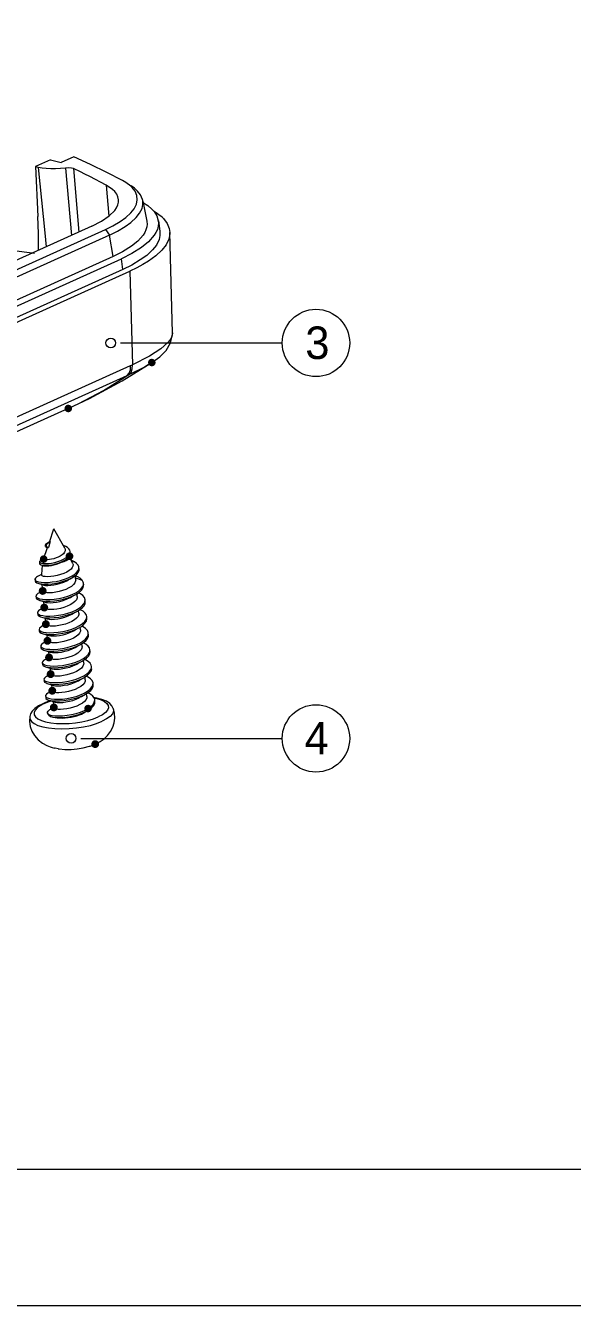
# Model space of a CAD drawing. Header units: millimetres. Extents: x 0 to 260, y 22 to 203.
# Drawn here: x 162.05 to 180.07, y 22.29 to 64.46 of the extents above; entities that cross this region are included whole.
import ezdxf

# ---------------------------------------------------------------- set-up
doc = ezdxf.new("R2010")
doc.units = ezdxf.units.MM

msp = doc.modelspace()

# ---------------------------------------------------------------- hatches: boundary and pattern name
h = msp.add_hatch(color=7)
edge = h.paths.add_edge_path()
edge.add_arc((166.212238, 53.35711), 0.125437, 0, 360)
h = msp.add_hatch(color=7)
edge = h.paths.add_edge_path()
edge.add_arc((163.459442, 51.843164), 0.125514, 0, 360)
h = msp.add_hatch(color=7)
edge = h.paths.add_edge_path()
edge.add_arc((162.648124, 46.880039), 0.126205, 0, 360)
h = msp.add_hatch(color=7)
edge = h.paths.add_edge_path()
edge.add_arc((163.500047, 46.97416), 0.128752, 0, 360)
h = msp.add_hatch(color=7)
edge = h.paths.add_edge_path()
edge.add_arc((162.616268, 45.831901), 0.130704, 0, 360)
h = msp.add_hatch(color=7)
edge = h.paths.add_edge_path()
edge.add_arc((162.668973, 45.283614), 0.130786, 0, 360)
h = msp.add_hatch(color=7)
edge = h.paths.add_edge_path()
edge.add_arc((162.721678, 44.73515), 0.130786, 0, 360)
h = msp.add_hatch(color=7)
edge = h.paths.add_edge_path()
edge.add_arc((162.774383, 44.186863), 0.130704, 0, 360)
h = msp.add_hatch(color=7)
edge = h.paths.add_edge_path()
edge.add_arc((162.826912, 43.638399), 0.130796, 0, 360)
h = msp.add_hatch(color=7)
edge = h.paths.add_edge_path()
edge.add_arc((162.879617, 43.089971), 0.130796, 0, 360)
h = msp.add_hatch(color=7)
edge = h.paths.add_edge_path()
edge.add_arc((162.932357, 42.541507), 0.130796, 0, 360)
h = msp.add_hatch(color=7)
edge = h.paths.add_edge_path()
edge.add_arc((162.984886, 41.99322), 0.130786, 0, 360)
h = msp.add_hatch(color=7)
edge = h.paths.add_edge_path()
edge.add_arc((164.111446, 41.955755), 0.125383, 0, 360)
h = msp.add_hatch(color=7)
edge = h.paths.add_edge_path()
edge.add_arc((164.346537, 40.782946), 0.12976, 0, 360)

# ---------------------------------------------------------------- linework, layer by layer
at = {"color": 7, "lineweight": 0}
for points in [[(0.128058, 22.287794), (259.869517, 22.287794), (259.869517, 202.784781), (0.128058, 202.784781)], [(4.604456, 198.308031), (255.392767, 198.308031), (255.392767, 26.763839), (4.604456, 26.763839)]]:
    msp.add_lwpolyline(points, close=True, dxfattribs=at)
for points in [[(162.873443, 60.035264), (162.379201, 59.811955)], [(162.873443, 60.035264), (163.220929, 59.949539)], [(163.641334, 60.139298), (163.221176, 59.949503)], [(165.244709, 59.357966), (164.732123, 59.625018), (164.197312, 59.885368), (163.641334, 60.139368)], [(152.405856, 59.651477), (154.018536, 59.042097), (155.648942, 58.482724), (157.109486, 58.034343), (158.585112, 57.638879), (159.913717, 57.338533), (161.254228, 57.098777), (162.343606, 56.958018)], [(162.471735, 59.788954), (162.378954, 59.811885)], [(162.37906, 59.812026), (162.459846, 58.174079)], [(162.471735, 59.788954), (162.689046, 57.633129), (162.735613, 57.170285)], [(163.366768, 59.766906), (163.205548, 59.748914), (163.043976, 59.739742), (162.886637, 59.739036), (162.736354, 59.74715), (162.596654, 59.764083), (162.47177, 59.788778)], [(163.632056, 59.747256), (163.562206, 59.767364), (163.469073, 59.774067), (163.366767, 59.767011)], [(163.366768, 59.766906), (163.564323, 57.544406)], [(163.632056, 59.747256), (163.811973, 57.656342)], [(163.864925, 59.636343), (163.632092, 59.747115)], [(164.001697, 59.569844), (163.864819, 59.636166)], [(164.169478, 59.486447), (164.001556, 59.569703)], [(164.709687, 59.206024), (164.169584, 59.486482)], [(164.681429, 57.737057), (164.932519, 57.860353), (165.173554, 58.002699), (165.354926, 58.134329), (165.519629, 58.287391), (165.627888, 58.42321), (165.704132, 58.57808), (165.731516, 58.719235), (165.718949, 58.861713), (165.658403, 59.003177), (165.563726, 59.125591)], [(164.709687, 59.206024), (164.791531, 58.17556)], [(165.117921, 58.722683), (165.09724, 58.820711), (165.059007, 58.903658), (164.997183, 58.989207), (164.922129, 59.063114), (164.709757, 59.205989)], [(165.357351, 59.29182), (165.244815, 59.357789)], [(165.517901, 59.170535), (165.357739, 59.292243)], [(165.563726, 59.125414), (165.517865, 59.17057)], [(165.906168, 58.732349), (165.843241, 58.879811), (165.743537, 59.008222), (165.640614, 59.102678), (165.527637, 59.182847)], [(164.237705, 57.848994), (164.556969, 58.013741), (164.810616, 58.189072), (164.991239, 58.370399), (165.050593, 58.457491), (165.094602, 58.552786), (165.114711, 58.636747), (165.117886, 58.722824)], [(164.821623, 57.557211), (165.08409, 57.685843), (165.335973, 57.834847), (165.525635, 57.972299), (165.69757, 58.132239), (165.810856, 58.27432), (165.89054, 58.435981), (165.918056, 58.568096), (165.912765, 58.702328)], [(165.912694, 58.702363), (165.905991, 58.732349)], [(165.918903, 58.671707), (166.044845, 58.010954)], [(165.936824, 58.621401), (166.083315, 58.526945), (166.215519, 58.413967)], [(166.215519, 58.414003), (166.287132, 58.332511)], [(166.287168, 58.33237), (166.374745, 58.189804), (166.425809, 58.031098)], [(166.288896, 58.341331), (166.350985, 58.302525), (166.483983, 58.205158), (166.513263, 58.180817)], [(164.237705, 57.848994), (134.704914, 44.502352)], [(162.475192, 57.051116), (162.478059, 57.60877), (162.460023, 58.174361)], [(166.04361, 58.010249), (166.053841, 57.922407), (166.045247, 57.825829), (166.018695, 57.731334), (165.977789, 57.640477), (165.926135, 57.554812), (165.751907, 57.353861), (165.545135, 57.188629), (165.248713, 57.003156), (164.935888, 56.846788)], [(166.425668, 58.030921), (166.433077, 57.954721), (166.4237, 57.849131), (166.39458, 57.745789), (166.349783, 57.646548), (166.293377, 57.55326), (166.103097, 57.333303), (165.877099, 57.152505), (165.552808, 56.949834), (165.211054, 56.778913)], [(166.427044, 58.031592), (166.479961, 57.684811)], [(166.555208, 58.14254), (166.513228, 58.18064)], [(166.555208, 58.14254), (166.594367, 58.103735), (166.717839, 57.942868), (166.788394, 57.773888), (166.806386, 57.644418)], [(135.155234, 44.393485), (164.681323, 57.736952)], [(164.821623, 57.557211), (135.295181, 44.213745)], [(164.681429, 57.737057), (164.821482, 57.557141)], [(164.936029, 56.846823), (164.821729, 57.557317)], [(166.479079, 57.68467), (166.481196, 57.544838), (166.451562, 57.407387), (166.362486, 57.226897), (166.236368, 57.068367), (166.044324, 56.889818), (165.832437, 56.736403), (165.551538, 56.570289), (165.258468, 56.426664)], [(166.806351, 57.644383), (166.805998, 57.598874), (166.770015, 57.420016), (166.680762, 57.239041), (166.539298, 57.057713), (166.347387, 56.878149), (166.107498, 56.702466), (165.921584, 56.588519), (165.716268, 56.477747), (165.492959, 56.370855)], [(166.895251, 54.331905), (166.806351, 57.644489)], [(164.936029, 56.846823), (135.409587, 43.503356)], [(135.684401, 43.435411), (165.210843, 56.778878)], [(165.258468, 56.426523), (165.210843, 56.778948)], [(165.258468, 56.426523), (135.732379, 43.083057)], [(135.960344, 43.024425), (165.493136, 56.370714)], [(165.4931, 56.370714), (165.576356, 53.286731)], [(166.895251, 54.331905), (166.887093, 54.256543), (166.862795, 54.186561), (166.81032, 54.095941), (166.743556, 54.015111), (166.512134, 53.810852), (166.132193, 53.567436), (165.576567, 53.286625)], [(166.211744, 53.356616), (166.473505, 53.550644), (166.681644, 53.759488), (166.83228, 54.005021), (166.895074, 54.292888), (166.895074, 54.332752)], [(136.279714, 40.046487), (165.515114, 53.258367)], [(165.235396, 52.753366), (166.212943, 53.357674)], [(165.393511, 52.920794), (165.464419, 53.003697), (165.506047, 53.119761), (165.515219, 53.258402)], [(166.211744, 53.356616), (165.967974, 53.208802), (165.457152, 52.949863)], [(165.457258, 52.949722), (165.527814, 53.032625), (165.568736, 53.147983), (165.576497, 53.286625)], [(165.515149, 53.258402), (165.576532, 53.286625)], [(165.393511, 52.920794), (136.158111, 39.708914)], [(163.459089, 51.843164), (164.162881, 52.177244), (165.235326, 52.753331)], [(163.806011, 52.005794), (164.615901, 52.435566), (165.393511, 52.9209)], [(165.393511, 52.920794), (165.457364, 52.949722)], [(163.460148, 51.843517), (163.80587, 52.005794)], [(163.456338, 51.841788), (135.331835, 39.13191)], [(162.836931, 47.442402), (162.985097, 47.882669)], [(163.346095, 47.245693), (162.985203, 47.88281)], [(162.648477, 46.881909), (162.776182, 47.262203)], [(162.696349, 47.352832), (162.70164, 47.29674)], [(162.698077, 47.349375), (162.708308, 47.346553), (162.732649, 47.345141)], [(162.840705, 47.444836), (162.79308, 47.414145), (162.744397, 47.384159), (162.702064, 47.359464)], [(162.705662, 47.291872), (162.737765, 47.28905)], [(162.706015, 47.292542), (162.746231, 47.275609), (162.77657, 47.261851)], [(162.732544, 47.345247), (162.737835, 47.289156)], [(162.862401, 47.456549), (162.732579, 47.345424)], [(162.737694, 47.28912), (162.807544, 47.265484)], [(162.776288, 47.261886), (162.807685, 47.265414)], [(162.862401, 47.456549), (162.807721, 47.265343)], [(162.862401, 47.456549), (162.844762, 47.447729)], [(163.346095, 47.245693), (163.362675, 47.198068), (163.359853, 47.151854), (163.339745, 47.104935), (163.303056, 47.058368)], [(163.518356, 47.130617), (163.507773, 47.171892), (163.478845, 47.217048), (163.434395, 47.257617), (163.376187, 47.293601), (163.306689, 47.323587)], [(162.508248, 46.785424), (162.534353, 46.755791), (162.579509, 46.741327), (162.643361, 46.733213), (162.722384, 46.731449), (162.813753, 46.737094), (162.912884, 46.750499), (163.015542, 46.772019), (163.117847, 46.800241), (163.214509, 46.835519), (163.303056, 46.876441), (163.379256, 46.921949), (163.440639, 46.970632), (163.485442, 47.021432), (163.511547, 47.072585)], [(162.551322, 46.834707), (162.531919, 46.822713), (162.509694, 46.798018), (162.508283, 46.785318)], [(162.651228, 46.890164), (162.598312, 46.860883), (162.551392, 46.835131)], [(162.556155, 46.693455), (162.585083, 46.685694), (162.648935, 46.676874), (162.727958, 46.675111), (162.819327, 46.681108), (162.918105, 46.694513), (163.020763, 46.71568), (163.122716, 46.744608), (163.220082, 46.779533), (163.308277, 46.820102), (163.34673, 46.841974)], [(163.303021, 47.058298), (163.255748, 47.017728), (163.19754, 46.979981), (163.130865, 46.946114), (163.058546, 46.917187), (162.983404, 46.892845), (162.908968, 46.874501), (162.839118, 46.862506), (162.776323, 46.856156), (162.722701, 46.855098), (162.682484, 46.859331), (162.657084, 46.867092), (162.647912, 46.878028)], [(163.237933, 46.779215), (163.320483, 46.80144), (163.391744, 46.828604)], [(163.237933, 46.779215), (163.298611, 46.812729)], [(163.298576, 46.812659), (163.318684, 46.824653), (163.346906, 46.841939)], [(163.3468, 46.841939), (163.384547, 46.865575), (163.445931, 46.914611), (163.490381, 46.965411)], [(163.506291, 46.962519), (163.508761, 46.929005), (163.489711, 46.894432), (163.449847, 46.860213), (163.391638, 46.828463)], [(163.495602, 46.973173), (163.516769, 47.016564), (163.524177, 47.067364)], [(163.612054, 46.727886), (163.502693, 46.969539)], [(163.5125, 47.076184), (163.51885, 47.123456)], [(163.523507, 47.074808), (163.518215, 47.130547)], [(163.66684, 46.787858), (163.573001, 46.831603)], [(163.575894, 46.816433), (163.666911, 46.787858)], [(162.38287, 46.178752), (162.416737, 46.157233), (162.481295, 46.134655), (162.568784, 46.119486), (162.675323, 46.112783), (162.796326, 46.114547), (162.927912, 46.126188), (163.065143, 46.147002), (163.202726, 46.177341), (163.335723, 46.216147), (163.459548, 46.263066), (163.569615, 46.316336), (163.662395, 46.374544), (163.683209, 46.390419)], [(162.507224, 46.785424), (162.512869, 46.729332)], [(162.513433, 46.729262), (162.539892, 46.699981), (162.556119, 46.693279)], [(162.556155, 46.693102), (162.597783, 46.678638)], [(162.596795, 46.678638), (162.574922, 46.377719)], [(163.491827, 46.500168), (163.411041, 46.450426), (163.315438, 46.405976), (163.208899, 46.368229), (163.09848, 46.338243), (162.987708, 46.316371), (162.881874, 46.302965), (162.785213, 46.298732), (162.703722, 46.301907), (162.639869, 46.312137), (162.59683, 46.328365), (162.577074, 46.348826)], [(162.597818, 46.678638), (162.623571, 46.669466)], [(162.623676, 46.669325), (162.64449, 46.663681), (162.69141, 46.658036), (162.75244, 46.657331), (162.824407, 46.662269), (162.904135, 46.673911), (162.989154, 46.691197), (163.075585, 46.715186), (163.159546, 46.744467), (163.237863, 46.779392)], [(163.612054, 46.727886), (163.618404, 46.700722), (163.614523, 46.650275), (163.591593, 46.599828), (163.550318, 46.549028), (163.491757, 46.499992)], [(163.582421, 46.264195), (163.66744, 46.31817), (163.739759, 46.380259), (163.789148, 46.444112), (163.813843, 46.507612), (163.815959, 46.553473)], [(163.810844, 46.609741), (163.808375, 46.625969), (163.78368, 46.685235), (163.736055, 46.73921), (163.666911, 46.787894)], [(163.683033, 46.390278), (163.734538, 46.436492), (163.783574, 46.500344), (163.807211, 46.557494)], [(163.807069, 46.557353), (163.81095, 46.609564)], [(163.816348, 46.553579), (163.810703, 46.60967)], [(162.441079, 46.303459), (162.417795, 46.289701), (162.37652, 46.253365), (162.362762, 46.21844)], [(162.362868, 46.214242), (162.368512, 46.15815)], [(162.363221, 46.214242), (162.376273, 46.185667)], [(162.368371, 46.158079), (162.381777, 46.129504), (162.421641, 46.101282), (162.457271, 46.087171)], [(162.413844, 45.623409), (162.447005, 45.601537), (162.515091, 45.576137), (162.608578, 45.558851), (162.72323, 45.550737), (162.855169, 45.552501), (162.99875, 45.564496), (163.149739, 45.586721), (163.301433, 45.619882), (163.448541, 45.662568), (163.585066, 45.714426), (163.706775, 45.773693), (163.808728, 45.838604), (163.887044, 45.908101), (163.938197, 45.979715), (163.958658, 46.034043)], [(162.575769, 46.37786), (162.441008, 46.303424)], [(162.457271, 46.087101), (162.486904, 46.078987), (162.574393, 46.063464), (162.680579, 46.056409), (162.801935, 46.058526), (162.933521, 46.070167), (163.070399, 46.091334), (163.207982, 46.121673), (163.340979, 46.160478), (163.464804, 46.207045), (163.574871, 46.259962)], [(162.457271, 46.087101), (162.528532, 46.063817), (162.602968, 46.03877)], [(162.575099, 46.37786), (162.575804, 46.355282)], [(162.603004, 46.038876), (162.637576, 46.027234)], [(162.625722, 45.815638), (162.604203, 46.038594)], [(163.704729, 46.195968), (163.703317, 46.158573), (163.681445, 46.098248), (163.635937, 46.038629), (163.568909, 45.981479), (163.48389, 45.928562), (163.384759, 45.88129), (163.275398, 45.841073), (163.161098, 45.808971), (163.047151, 45.785334), (162.938495, 45.770518), (162.84007, 45.764521), (162.756462, 45.766284), (162.691198, 45.775809), (162.647101, 45.790979), (162.62664, 45.810382)], [(162.637435, 46.026811), (162.656485, 46.021872), (162.714693, 46.013758), (162.790893, 46.011994), (162.88191, 46.017991), (162.983862, 46.032102), (163.092518, 46.053975), (163.202937, 46.084666), (163.31124, 46.123119), (163.412135, 46.168628), (163.457996, 46.193675)], [(163.458066, 46.193569), (163.521214, 46.229905), (163.582597, 46.264124)], [(163.578646, 46.25661), (163.520438, 46.228035)], [(163.643769, 46.301731), (163.585207, 46.260456)], [(163.704729, 46.196321), (163.69097, 46.338137)], [(163.919006, 46.187713), (163.85727, 46.246627), (163.770839, 46.298485), (163.69217, 46.331999)], [(163.698202, 46.265218), (163.919041, 46.187607)], [(163.707833, 45.715026), (163.814019, 45.782406), (163.891983, 45.851904), (163.943841, 45.923518), (163.966772, 45.995484), (163.967125, 46.031115)], [(163.961727, 46.087101), (163.954672, 46.12132), (163.919041, 46.187642)], [(163.958623, 46.034043), (163.961445, 46.051329), (163.961798, 46.086959)], [(163.967266, 46.031291), (163.961621, 46.08703)], [(162.393877, 45.659922), (162.399521, 45.60383)], [(162.474839, 45.75362), (162.457906, 45.743742), (162.411339, 45.705289), (162.394053, 45.667895)], [(162.39423, 45.659922), (162.405871, 45.632405)], [(162.399733, 45.60376), (162.411022, 45.576243), (162.451944, 45.545199), (162.496394, 45.527207)], [(162.60886, 45.827703), (162.474804, 45.75362)], [(162.496535, 45.527277), (162.520524, 45.520222), (162.61401, 45.503289), (162.728663, 45.494469), (162.860249, 45.496233), (163.004183, 45.508228), (163.154819, 45.530805), (163.306513, 45.563966), (163.453621, 45.606652), (163.590852, 45.658158), (163.707974, 45.714955)], [(162.698783, 45.460779), (162.717833, 45.455487), (162.780274, 45.445962), (162.860708, 45.443493), (162.957722, 45.448784), (163.067083, 45.462896), (163.180324, 45.485121), (163.292861, 45.515812), (163.402927, 45.555323), (163.504174, 45.60189), (163.529574, 45.615648)], [(163.529716, 45.615825), (163.580163, 45.644047)], [(163.580022, 45.644082), (163.707727, 45.714991)], [(163.757116, 45.647857), (163.754647, 45.604112), (163.729952, 45.543082), (163.681269, 45.482757), (163.612477, 45.426312)], [(163.757434, 45.647857), (163.748614, 45.74099)], [(164.014467, 45.538637), (163.990126, 45.612368), (163.937562, 45.675515), (163.85854, 45.731959), (163.787631, 45.766884)], [(162.527544, 45.205156), (162.479919, 45.173053), (162.450286, 45.134953), (162.447111, 45.111317)], [(162.447288, 45.111458), (162.45011, 45.098053), (162.479037, 45.064892), (162.53654, 45.037375), (162.619796, 45.016561), (162.726335, 45.004567), (162.851571, 45.001744), (162.990918, 45.009858), (163.139437, 45.02785), (163.291485, 45.056778), (163.44071, 45.095583), (163.582879, 45.143561), (163.71129, 45.199653), (163.82171, 45.2628), (163.910257, 45.330533), (163.973051, 45.401442), (164.008329, 45.473408)], [(162.496535, 45.527277), (162.641174, 45.480005)], [(162.661565, 45.279239), (162.527509, 45.205156)], [(162.54924, 44.978814), (162.62544, 44.960822), (162.731626, 44.948475), (162.856862, 44.946006), (162.996562, 44.953767), (163.144729, 44.971758), (163.296776, 45.000686), (163.446354, 45.039492), (163.588171, 45.087469), (163.716935, 45.143914), (163.760679, 45.166492)], [(162.641245, 45.480076), (162.698748, 45.461026)], [(162.678428, 45.267527), (162.658319, 45.474608)], [(163.612407, 45.426348), (163.526329, 45.374842), (163.424376, 45.327923), (163.313251, 45.288059), (163.200009, 45.257367), (163.088532, 45.235142), (162.980582, 45.221384), (162.883568, 45.215739), (162.802429, 45.218562), (162.739634, 45.228087), (162.698007, 45.243256), (162.678957, 45.263012)], [(163.632727, 45.095971), (163.760432, 45.166527)], [(163.760538, 45.166562), (163.827213, 45.206426), (163.915408, 45.274512), (163.978555, 45.345421), (164.01348, 45.417387), (164.01983, 45.482651)], [(163.810139, 45.099393), (163.801319, 45.191116)], [(164.067173, 44.990526), (164.056236, 45.036387), (164.015667, 45.101298), (163.946875, 45.160918), (163.853389, 45.213129), (163.841395, 45.218068)], [(164.010658, 45.483533), (164.014538, 45.538566)], [(164.019971, 45.482827), (164.014326, 45.538566)], [(162.446582, 45.111458), (162.452226, 45.055367)], [(162.452438, 45.055296), (162.45526, 45.042243), (162.484541, 45.009082), (162.541691, 44.981213)], [(162.518231, 44.527858), (162.561976, 44.499636), (162.635001, 44.476352), (162.732014, 44.460477), (162.850195, 44.453422), (162.984251, 44.45695), (163.129948, 44.470708), (163.280937, 44.49505), (163.432278, 44.529975), (163.577976, 44.574425), (163.712737, 44.626989), (163.83127, 44.687666), (163.929342, 44.753636), (164.003073, 44.823486), (164.049992, 44.8951), (164.063751, 44.936728)], [(162.54924, 44.978814), (162.693879, 44.931894)], [(162.71427, 44.730776), (162.580214, 44.656692)], [(162.69395, 44.931965), (162.751453, 44.912562)], [(162.731168, 44.719064), (162.711059, 44.926144)], [(163.665112, 44.878237), (163.579387, 44.826731), (163.480256, 44.780517), (163.370189, 44.741006), (163.257301, 44.709962), (163.144412, 44.687384), (163.037873, 44.673273), (162.940859, 44.667629), (162.859014, 44.669745), (162.794456, 44.679623), (162.75177, 44.69444), (162.732014, 44.713842)], [(162.751488, 44.912668), (162.770891, 44.907024), (162.833332, 44.897851), (162.914471, 44.895029), (163.011132, 44.900321), (163.119082, 44.914079), (163.230913, 44.936304), (163.344154, 44.966996), (163.455279, 45.00686), (163.556879, 45.053426), (163.582279, 45.067185)], [(163.582421, 45.067714), (163.632868, 45.095936)], [(163.809821, 45.099393), (163.806999, 45.053179), (163.781952, 44.99356), (163.733268, 44.933941), (163.665182, 44.878202)], [(163.813243, 44.618134), (163.836526, 44.631539), (163.934599, 44.697509), (164.008682, 44.767359), (164.055249, 44.838973), (164.072888, 44.910587), (164.072182, 44.934223)], [(164.063715, 44.936798), (164.067949, 44.966784), (164.067243, 44.99042)], [(164.072676, 44.934364), (164.067031, 44.990456)], [(162.499287, 44.562995), (162.504931, 44.506903)], [(162.499287, 44.562995), (162.51622, 44.529834)], [(162.580249, 44.656692), (162.553438, 44.640465), (162.511811, 44.602365), (162.499463, 44.564618)], [(162.504826, 44.506832), (162.521759, 44.473671), (162.56762, 44.443685), (162.601839, 44.430633)], [(162.574041, 43.975972), (162.592385, 43.963273), (162.654474, 43.936814), (162.741963, 43.917411), (162.852029, 43.906828), (162.979735, 43.90577), (163.121552, 43.915295), (163.271129, 43.935403), (163.422824, 43.966095), (163.571343, 44.006311), (163.711396, 44.056053), (163.836985, 44.113556), (163.944229, 44.177056), (164.028191, 44.245847), (164.086399, 44.317109), (164.116385, 44.389075)], [(162.601945, 44.430703), (162.640398, 44.42012), (162.737765, 44.404245), (162.855945, 44.397542), (162.990001, 44.400717), (163.135345, 44.414475), (163.286334, 44.438817), (163.437676, 44.473742), (163.583373, 44.518192), (163.718134, 44.571109), (163.813384, 44.618028)], [(162.601945, 44.43035), (162.746584, 44.383431)], [(162.746655, 44.383501), (162.804158, 44.364099)], [(162.783873, 44.1706), (162.763764, 44.377681)], [(163.717499, 44.329773), (163.632127, 44.278268), (163.532996, 44.232407), (163.425399, 44.193248), (163.313216, 44.162204), (163.20068, 44.139626), (163.09273, 44.125162), (162.996069, 44.119165), (162.914577, 44.121282), (162.84896, 44.130807), (162.804863, 44.145976), (162.784755, 44.165379)], [(162.804193, 44.364204), (162.825712, 44.358207), (162.889918, 44.349035), (162.972115, 44.346566), (163.068776, 44.352563), (163.175315, 44.366321), (163.288204, 44.388899), (163.401093, 44.420296), (163.510807, 44.459807), (163.61029, 44.505316), (163.634984, 44.519074)], [(163.635161, 44.51925), (163.685608, 44.547472)], [(163.685432, 44.547508), (163.813137, 44.618063)], [(163.862526, 44.55093), (163.858998, 44.502952), (163.833951, 44.444038), (163.785621, 44.385477), (163.717534, 44.329738)], [(163.862526, 44.55093), (163.854059, 44.643005)], [(163.865983, 44.070023), (163.949239, 44.121529), (164.033906, 44.189615), (164.092114, 44.260876), (164.1221, 44.332842), (164.124922, 44.386112)], [(164.119877, 44.442062), (164.117055, 44.459701), (164.08848, 44.526729), (164.030977, 44.588818), (163.947722, 44.643851), (163.892336, 44.67031)], [(164.11642, 44.389005), (164.119948, 44.441921)], [(164.125381, 44.385936), (164.119736, 44.442027)], [(162.551992, 44.014531), (162.557636, 43.958792)], [(162.632954, 44.108264), (162.578274, 44.069811), (162.553227, 44.031359), (162.552521, 44.014778)], [(162.552697, 44.014884), (162.558342, 43.995128), (162.574217, 43.976078)], [(162.557848, 43.958722), (162.563845, 43.939319), (162.597712, 43.907216), (162.654509, 43.881816)], [(162.766975, 44.182665), (162.632919, 44.108229)], [(162.654686, 43.881887), (162.747466, 43.861073), (162.85718, 43.850489), (162.985238, 43.849784), (163.126702, 43.859309), (163.27628, 43.879064), (163.427974, 43.909756), (163.576847, 43.949973), (163.716899, 43.999714), (163.842488, 44.057217), (163.866124, 44.069917)], [(162.654686, 43.881887), (162.799324, 43.834967)], [(162.856898, 43.815741), (162.879828, 43.809391), (162.945092, 43.800219), (163.026937, 43.798455), (163.123245, 43.804099), (163.231548, 43.818563), (163.344437, 43.841494), (163.456267, 43.872538), (163.563864, 43.911344), (163.662995, 43.957205), (163.687689, 43.97061)], [(163.687866, 43.970787), (163.73796, 43.999009)], [(163.737819, 43.999044), (163.865877, 44.069953)], [(163.915231, 44.002466), (163.907823, 43.94073), (163.879953, 43.886049), (163.833739, 43.832427), (163.770239, 43.781274)], [(163.915231, 44.002466), (163.906764, 44.094894)], [(164.172583, 43.893634), (164.156002, 43.951842), (164.110141, 44.016401), (164.037116, 44.074256), (163.947863, 44.120823)], [(164.168808, 43.838848), (164.173394, 43.883298), (164.172688, 43.893528)], [(164.177733, 43.837472), (164.172441, 43.893564)], [(162.604732, 43.46642), (162.610024, 43.410329)], [(162.604732, 43.46642), (162.629074, 43.426204)], [(162.685659, 43.559801), (162.646854, 43.535106), (162.611576, 43.496653), (162.604873, 43.466314)], [(162.62918, 43.426133), (162.680685, 43.397205), (162.759355, 43.37498), (162.860955, 43.361222), (162.982663, 43.356636), (163.119541, 43.361928), (163.266296, 43.377803), (163.417285, 43.404261), (163.567569, 43.441303), (163.711149, 43.487516), (163.842735, 43.541844), (163.957741, 43.603228), (164.050874, 43.669902), (164.119666, 43.740458), (164.160941, 43.812072), (164.168702, 43.838883)], [(162.819362, 43.634201), (162.685659, 43.560118)], [(162.707391, 43.333776), (162.770185, 43.317901), (162.872843, 43.304495), (162.994552, 43.300262), (163.131782, 43.306612), (163.278538, 43.323193), (163.429527, 43.350004), (163.579104, 43.386693), (163.721979, 43.432906), (163.852507, 43.48794), (163.918829, 43.521454)], [(162.79936, 43.835038), (162.856862, 43.815635)], [(162.836225, 43.622136), (162.816469, 43.829217)], [(163.770204, 43.78131), (163.684832, 43.729804), (163.58429, 43.683237), (163.475635, 43.644079), (163.36451, 43.613387), (163.250915, 43.59081), (163.141907, 43.576346), (163.044187, 43.570701), (162.963401, 43.573171), (162.898843, 43.583049), (162.855804, 43.598218), (162.837107, 43.617974)], [(163.740571, 43.422323), (163.790665, 43.450545)], [(163.790524, 43.450581), (163.918582, 43.521489)], [(163.967936, 43.454038), (163.965114, 43.409588), (163.940067, 43.348557), (163.891383, 43.288938), (163.822944, 43.232846)], [(163.918688, 43.521559), (163.966313, 43.549076), (164.058388, 43.616104), (164.126474, 43.685954), (164.166691, 43.757568), (164.178333, 43.828476)], [(163.967936, 43.454038), (163.959469, 43.545407)], [(164.224935, 43.345171), (164.217879, 43.380448), (164.181896, 43.446065), (164.11769, 43.506743), (164.028085, 43.559659), (163.998099, 43.573418)], [(162.610236, 43.410258), (162.637047, 43.367925), (162.690669, 43.339702), (162.707249, 43.333705)], [(162.676734, 42.881797), (162.71307, 42.858161), (162.782215, 42.833466), (162.876406, 42.816533), (162.991765, 42.808772), (163.123704, 42.810536), (163.267637, 42.822883), (163.41792, 42.845814), (163.569262, 42.878975), (163.715665, 42.922014), (163.851837, 42.973872), (163.97284, 43.033139), (164.074087, 43.09805), (164.151698, 43.167547), (164.202498, 43.239161), (164.221901, 43.292078)], [(162.707391, 43.333776), (162.852029, 43.286504)], [(162.872067, 43.085738), (162.738364, 43.011654)], [(162.852065, 43.286574), (162.909568, 43.267524)], [(162.88893, 43.073673), (162.869174, 43.281106)], [(163.822909, 43.232846), (163.736479, 43.180988), (163.634173, 43.133716), (163.523048, 43.094204), (163.410159, 43.063866), (163.297976, 43.041288), (163.189673, 43.027529), (163.092659, 43.022238), (163.012226, 43.02506), (162.949784, 43.034585), (162.908156, 43.050107), (162.889812, 43.069863)], [(162.909603, 43.267313), (162.929711, 43.261668), (162.993917, 43.252496), (163.075056, 43.250026), (163.172775, 43.255671), (163.282136, 43.269782), (163.395378, 43.292713), (163.506503, 43.323404), (163.615158, 43.362562), (163.715347, 43.408776), (163.740394, 43.422182)], [(163.971393, 42.973096), (163.99256, 42.984737), (164.090279, 43.050707), (164.164716, 43.119851), (164.211988, 43.191113), (164.231038, 43.262374), (164.230332, 43.289185)], [(164.277992, 42.796707), (164.276229, 42.807996), (164.250123, 42.875729), (164.195795, 42.938171), (164.114304, 42.994263), (164.050451, 43.024954)], [(164.22183, 43.292113), (164.225005, 43.310457), (164.225005, 43.345029)], [(164.230473, 43.289008), (164.225182, 43.3451)], [(162.7384, 43.011337), (162.717939, 42.999695), (162.673136, 42.961242), (162.657261, 42.923848)], [(162.657437, 42.917957), (162.662729, 42.861865)], [(162.657437, 42.917957), (162.67049, 42.888676)], [(162.662588, 42.861794), (162.680932, 42.827222), (162.727499, 42.797589), (162.759954, 42.785242)], [(162.732861, 42.330229), (162.747678, 42.319646), (162.808003, 42.292834), (162.894081, 42.273079), (163.002736, 42.262143), (163.129383, 42.260379), (163.269436, 42.269198), (163.418308, 42.288601), (163.570003, 42.318234), (163.718875, 42.357746), (163.858928, 42.406782), (163.985928, 42.463579), (164.094231, 42.527079), (164.180661, 42.594812), (164.240633, 42.665721), (164.273089, 42.737334)], [(162.760096, 42.785348), (162.800312, 42.774411), (162.898032, 42.758889), (163.015507, 42.752186), (163.149209, 42.755714), (163.293848, 42.769473), (163.444132, 42.793461), (163.594768, 42.828386), (163.739759, 42.872484), (163.873815, 42.925048), (163.971534, 42.973025)], [(162.760096, 42.785348), (162.904734, 42.738075)], [(162.90477, 42.738146), (162.962273, 42.719096)], [(162.941635, 42.525209), (162.921527, 42.732642)], [(163.875614, 42.684382), (163.790242, 42.632877), (163.6897, 42.586663), (163.578928, 42.546799), (163.465686, 42.515755), (163.353503, 42.49353), (163.246611, 42.479419), (163.149245, 42.473774), (163.067753, 42.476244), (163.0039, 42.486121), (162.96192, 42.500938), (162.942517, 42.520694)], [(162.962308, 42.718849), (162.981005, 42.713557), (163.043094, 42.704385), (163.123527, 42.701563), (163.220188, 42.706502), (163.328844, 42.720613), (163.441027, 42.742485), (163.553916, 42.773177), (163.665041, 42.813041), (163.767347, 42.859607), (163.792747, 42.873718)], [(163.792923, 42.873859), (163.84337, 42.902082)], [(163.843229, 42.902117), (163.971287, 42.973025)], [(164.020641, 42.905574), (164.017819, 42.861124), (163.993124, 42.800799), (163.944441, 42.740474), (163.875649, 42.684382)], [(164.020641, 42.905892), (164.011822, 42.997967)], [(164.024098, 42.424632), (164.120407, 42.48531), (164.201193, 42.553749), (164.255521, 42.62501), (164.281626, 42.696624), (164.283037, 42.740721)], [(164.274218, 42.74125), (164.278098, 42.796636)], [(164.283178, 42.740897), (164.277887, 42.796636)], [(162.886531, 42.214483), (162.78987, 42.183438), (162.663576, 42.135813)], [(162.670172, 42.119726), (162.830334, 42.182874), (162.907592, 42.207568)], [(162.710142, 42.369493), (162.715434, 42.313401)], [(162.791105, 42.463226), (162.738188, 42.426537), (162.712083, 42.388084), (162.710319, 42.369387)], [(162.710495, 42.369493), (162.715434, 42.351854), (162.73272, 42.330335)], [(162.715646, 42.313366), (162.725876, 42.287261), (162.76574, 42.256216), (162.812659, 42.236813)], [(162.924772, 42.537274), (162.791069, 42.463191)], [(162.812801, 42.236884), (162.832556, 42.230887), (162.923926, 42.213601), (163.037167, 42.204428), (163.167342, 42.205487), (163.309512, 42.216423), (163.459089, 42.238295), (163.610078, 42.270398), (163.757187, 42.312026), (163.894417, 42.362473), (164.017184, 42.420681)], [(162.812801, 42.236884), (162.957439, 42.189612)], [(162.95751, 42.189682), (163.015013, 42.170632)], [(162.99434, 41.977098), (162.974232, 42.184179)], [(163.015013, 42.170385), (163.035121, 42.165094), (163.098621, 42.155569), (163.180466, 42.153099), (163.277479, 42.158744), (163.384371, 42.172502), (163.496554, 42.19508), (163.610149, 42.226124), (163.720216, 42.265635), (163.820757, 42.311849), (163.845452, 42.325255)], [(163.845628, 42.325396), (163.896075, 42.353618)], [(163.895934, 42.353653), (164.023993, 42.424562)], [(164.073346, 42.357463), (164.069818, 42.309838), (164.044771, 42.250572), (163.996441, 42.191658), (163.928354, 42.135919)], [(164.073346, 42.357463), (164.064527, 42.450244)], [(164.076803, 41.876169), (164.149476, 41.920266), (164.235906, 41.987999), (164.296937, 42.058908), (164.330451, 42.130521), (164.335742, 42.192258)], [(164.33038, 42.248243), (164.315211, 42.304335), (164.270055, 42.368893), (164.197736, 42.427102), (164.105308, 42.476138)], [(164.11194, 41.956108), (164.206484, 42.02243), (164.275629, 42.092986), (164.317962, 42.1646), (164.326782, 42.19388)], [(164.944284, 41.953004), (164.899834, 42.039787), (164.824692, 42.121279), (164.715684, 42.193598), (164.568576, 42.255334), (164.399242, 42.300842), (164.30752, 42.317776)], [(164.317257, 42.300596), (164.40404, 42.281546), (164.545504, 42.237801), (164.657334, 42.183826), (164.735651, 42.120679), (164.778337, 42.051182), (164.783629, 41.977098), (164.751879, 41.900546), (164.684146, 41.823993), (164.582193, 41.749909), (164.448843, 41.680412)], [(164.326923, 42.19381), (164.331509, 42.23579), (164.330451, 42.248137)], [(164.335883, 42.192434), (164.330239, 42.248526)], [(162.618491, 42.115952), (162.474204, 42.04081), (162.353202, 41.955085), (162.268182, 41.866891), (162.21456, 41.777285), (162.189866, 41.688385)], [(162.627098, 42.099406), (162.536787, 42.050017), (162.434834, 41.975934), (162.367101, 41.899734), (162.335351, 41.823181), (162.340643, 41.749098), (162.383682, 41.679601), (162.461646, 41.616454), (162.573476, 41.562479), (162.71494, 41.518734), (162.882509, 41.486279), (163.070187, 41.46617), (163.272682, 41.45982), (163.484348, 41.466523), (163.697779, 41.486631), (163.907682, 41.519087), (164.106296, 41.563184), (164.288682, 41.617512), (164.448843, 41.680659)], [(162.663611, 42.135919), (162.618455, 42.115811)], [(162.670172, 42.119726), (162.627134, 42.099265)], [(162.763553, 41.815879), (162.785778, 41.781659), (162.836931, 41.752732), (162.914542, 41.730507), (163.015436, 41.716396), (163.136792, 41.711457), (163.272611, 41.716748), (163.419014, 41.732271), (163.570708, 41.758376), (163.720992, 41.794359), (163.864925, 41.840221), (163.996864, 41.894901), (164.110811, 41.955579)], [(162.763553, 41.815879), (162.797772, 41.868443), (162.857039, 41.919243), (162.902194, 41.947112)], [(162.763553, 41.815879), (162.781544, 41.773193), (162.819644, 41.733682), (162.876794, 41.698404), (162.951583, 41.668771)], [(162.977477, 41.988811), (162.901983, 41.947183)], [(162.951654, 41.668771), (163.059957, 41.657482), (163.185898, 41.656071), (163.325951, 41.664184), (163.474118, 41.683587), (163.625107, 41.712868), (163.773626, 41.752379), (163.914032, 41.801062), (164.040679, 41.857154), (164.076662, 41.876204)], [(162.951654, 41.668771), (163.022915, 41.657129), (163.099115, 41.649015), (163.179901, 41.644782), (163.265979, 41.644076), (163.35629, 41.647251), (163.45154, 41.655718), (163.550318, 41.669123), (163.650507, 41.688879), (163.746109, 41.714279), (163.827954, 41.743207), (163.894276, 41.774957)], [(163.928319, 42.135919), (163.842947, 42.084413), (163.744169, 42.038905), (163.635514, 41.999747), (163.52333, 41.968349), (163.410089, 41.945772), (163.302844, 41.931308), (163.206536, 41.925663), (163.124691, 41.92778), (163.059428, 41.936952), (163.015683, 41.952122), (162.995575, 41.971524)], [(163.894206, 41.774886), (163.948533, 41.805578)], [(164.075075, 41.87377), (164.039444, 41.844842), (163.975239, 41.8078), (163.898686, 41.776403)], [(163.948639, 41.805542), (164.076697, 41.876098)], [(164.466799, 40.843341), (164.508427, 40.867683), (164.637544, 40.959405), (164.75396, 41.070883), (164.85168, 41.199999), (164.923294, 41.338641), (164.96986, 41.486808), (164.989263, 41.640972), (164.981149, 41.797958), (164.94446, 41.95318)], [(164.944284, 41.953004), (164.950634, 41.869395), (164.915003, 41.783317), (164.838451, 41.696887), (164.723445, 41.613279), (164.573162, 41.534609)], [(162.189936, 41.68842), (162.183233, 41.528259), (162.206869, 41.367392), (162.259433, 41.212876), (162.345864, 41.062592), (162.463692, 40.927126), (162.606567, 40.814942), (162.758261, 40.733098), (162.861272, 40.692881)], [(162.189936, 41.68842), (162.197344, 41.611867), (162.245322, 41.533551), (162.333517, 41.462643), (162.459458, 41.401965), (162.618914, 41.352223), (162.80765, 41.315534), (163.019317, 41.293309), (163.247564, 41.285901), (163.486042, 41.293662), (163.726636, 41.31624), (163.962997, 41.352929), (164.187364, 41.402318), (164.392681, 41.463701), (164.573303, 41.534609)], [(162.861378, 40.692776), (162.9277, 40.671962), (163.006722, 40.651853)], [(163.132523, 40.629381), (163.031629, 40.646668), (163.006934, 40.651606)], [(163.132523, 40.629381), (163.161451, 40.62409)], [(163.161451, 40.624231), (163.347012, 40.608356), (163.553387, 40.608709), (163.753412, 40.625642), (163.952379, 40.658803), (164.157695, 40.71172), (164.180273, 40.719128)], [(164.180167, 40.718952), (164.209095, 40.729888)], [(164.209095, 40.729994), (164.282826, 40.756452), (164.339976, 40.780088)], [(164.353099, 40.785803), (164.466693, 40.843306)]]:
    msp.add_lwpolyline(points, dxfattribs=at)
at = {"color": 3, "lineweight": 0, "true_color": 0x00ff00}
for points in [[(165.180962, 54.001882), (165.501285, 54.001882)], [(165.501355, 54.001882), (170.509741, 54.001882)], [(163.874238, 40.972176), (164.194561, 40.972176)], [(164.194631, 40.972176), (170.509706, 40.972176)]]:
    msp.add_lwpolyline(points, dxfattribs=at)
at = {"color": 4, "lineweight": 0, "true_color": 0x00ffff}
for centre in [(171.619686, 54.001882), (171.619686, 40.972176)]:
    msp.add_circle(centre, 1.109839, dxfattribs=at)
at = {"color": 3, "lineweight": 0, "true_color": 0x00ff00}
for centre in [(164.860605, 54.001882), (163.553881, 40.972176)]:
    msp.add_circle(centre, 0.160161, dxfattribs=at)

# ---------------------------------------------------------------- texts
at = {"color": 6, "true_color": 0xff00ff, "char_height": 1.071706, "attachment_point": 1}
for s, insert in [('{\\fAdobeSongStd-Light|b0|i0|c0;3}', (171.26741, 54.545083)), ('{\\fAdobeSongStd-Light|b0|i0|c0;4}', (171.242244, 41.515422))]:
    msp.add_mtext(s, dxfattribs=dict(at, insert=insert))

doc.saveas('drawing.dxf')
